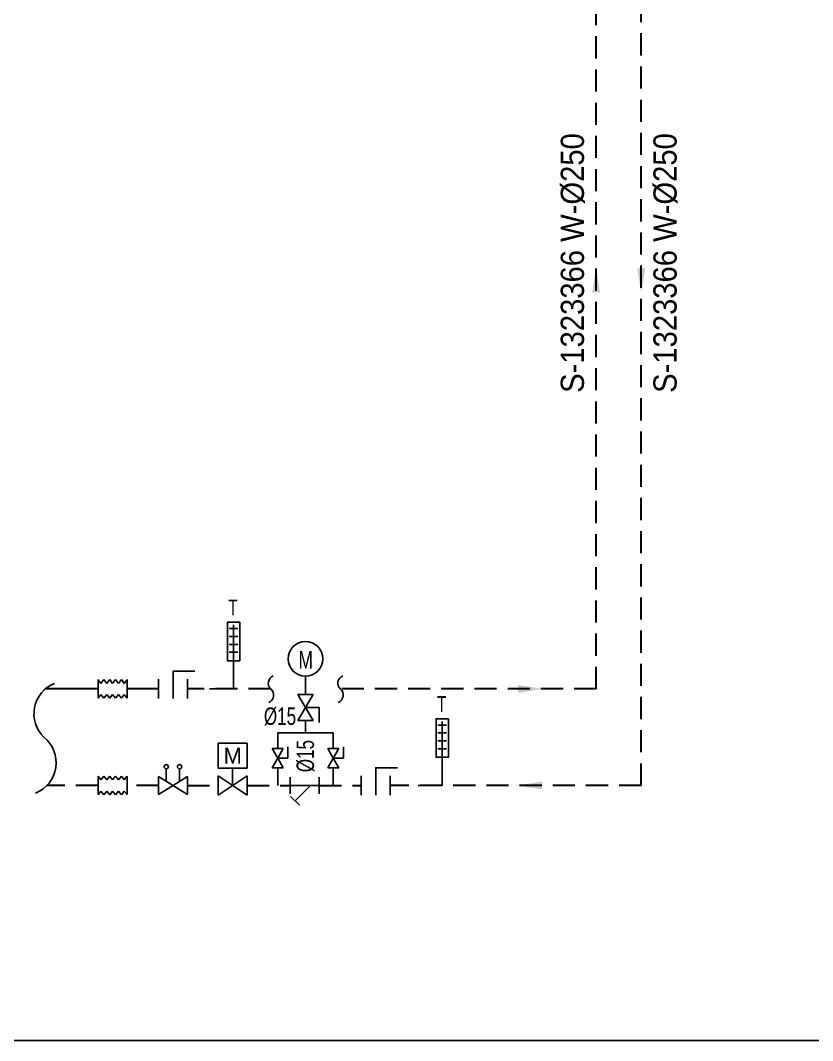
# Model space of a CAD drawing. Header units: centimetres. Extents: x 138114 to 163114, y -131897 to -111897.
# Drawn here: x 143687 to 144369, y -126674 to -125796 of the extents above; entities that cross this region are included whole.
import ezdxf

# ---------------------------------------------------------------- set-up
doc = ezdxf.new("R2010")
doc.units = ezdxf.units.CM
doc.header["$LTSCALE"] = 1.5
doc.linetypes.add('DASHED2', pattern=[9.525, 6.35, -3.175])
for name, color, linetype in [('T-TEXT', 85, 'Continuous'), ('T-VANA', 135, 'Continuous'), ('T-VANA-TEXT', 63, 'Continuous'), ('T-WSHPTEXT', 53, 'Continuous')]:
    doc.layers.add(name, color=color, linetype=linetype)
doc.layers.add('T-WSHP-BORUSU', color=30, linetype='Continuous', lineweight=30)
doc.styles.add('ARIAL', font='arial.ttf', dxfattribs={"width": 0.85})
doc.styles.add('ROMANS', font='arial.ttf', dxfattribs={"width": 0.7})
doc.styles.get("Standard").update_dxf_attribs({"font": 'arial.ttf'})

# ---------------------------------------------------------------- blocks, each defined once
blk = doc.blocks.new('A$C2E7A051A')
for p, q in [((-5, -3.09), (-3, -1.53)), ((-5, -3.09), (-3, -4.66)), ((-5, -6.23), (-3, -4.66)), ((-4.95, 0), (-3, -1.53)), ((5, 0), (-4.95, 0)), ((4.95, 0), (3, -1.53)), ((5, -3.09), (3, -1.53)), ((5, -3.09), (3, -4.66)), ((5, -6.23), (3, -4.66)), ((-5, -6.23), (-3, -7.79)), ((-5, -9.36), (-3, -7.79)), ((-5, -9.36), (-3, -10.93)), ((-5, -12.49), (-3, -10.93)), ((5, -6.23), (3, -7.79)), ((5, -9.36), (3, -7.79)), ((5, -9.36), (3, -10.93)), ((5, -12.49), (3, -10.93)), ((-5, -12.49), (-3, -14.06)), ((-4.93, -15.57), (-3, -14.06)), ((5, -15.57), (-4.93, -15.57)), ((5, -12.49), (3, -14.06)), ((4.93, -15.57), (3, -14.06))]:
    blk.add_line(p, q)
blk = doc.blocks.new('trmmtr')
at = {"layer": 'T-VANA'}
for p, q in [((25.9, 69), (25.9, 0)), ((30.5, 65), (21, 65)), ((30.5, 56.5), (21, 56.5)), ((30.5, 48), (21, 48)), ((30.5, 39.5), (21, 39.5)), ((25.9, 0), (0, 0))]:
    blk.add_line(p, q, dxfattribs=at)
blk.add_lwpolyline([(32.5, 71.8), (19.2, 71.8), (19.2, 30.3), (32.5, 30.3)], close=True, dxfattribs=at)
at = {"layer": 'T-VANA', "style": 'ROMANS', "width": 0.7}
blk.add_text('T', height=17, dxfattribs=at).set_placement((20.1, 79.2))
blk = doc.blocks.new('KELEBEK')
for p, q in [((6.67, 10), (-6.67, 10)), ((6.67, -10), (-6.67, -10))]:
    blk.add_line(p, q)
blk.add_lwpolyline([(-6.67, 0), (12.2, 0), (12.2, -15)])
blk = doc.blocks.new('UITNRXDTFYESER')
for p, q in [((12.5, 36.37), (-12.5, 36.37)), ((-12.5, 14.99), (-12.5, 36.37)), ((12.5, 14.99), (12.5, 36.37)), ((-12.5, 14.99), (12.5, 14.99)), ((0, 0), (0, 14.99)), ((-12.5, -8.33), (-12.5, 8.33)), ((12.5, 8.33), (-12.5, -8.33)), ((-12.5, 8.33), (12.5, -8.33)), ((12.5, -8.33), (12.5, 8.33))]:
    blk.add_line(p, q)
at = {"text_generation_flag": 4}
blk.add_text('M', height=13.61, rotation=180, dxfattribs=at).set_placement((8.06, 18.83))
blk = doc.blocks.new('A$C031019F5')
for p, q in [((30, 9.2), (0, -9.2)), ((0, 9.2), (30, -9.2)), ((0, -9.2), (0, 9.2)), ((30, -9.2), (30, 9.2)), ((8.1, -4.2), (8.1, -17.2)), ((21.9, -4.2), (21.9, -17.2))]:
    blk.add_line(p, q)
for centre in [(8.1, -19.4), (21.9, -19.4)]:
    blk.add_circle(centre, 2.25)
blk = doc.blocks.new('GTNZSDFGSDF')
for p, q in [((7.22, 25), (-7.22, 25)), ((0, 0), (0, 25)), ((0, 17.42), (13.25, 4.17)), ((7.22, 0), (-7.22, 0)), ((17.1, 8.01), (9.41, 0.32))]:
    blk.add_line(p, q)
blk = doc.blocks.new('VANA')
at = {"layer": 'T-VANA'}
for p, q in [((0, 13.2), (14.5, 13.2)), ((0, 0), (0, 13.2)), ((-12.5, 7.2), (-12.5, -7.2)), ((0, 0), (-12.5, 7.2)), ((-12.5, -7.2), (0, 0)), ((0, 0), (12.5, 7.2)), ((12.5, -7.2), (0, 0)), ((12.5, 7.2), (12.5, -7.2))]:
    blk.add_line(p, q, dxfattribs=at)
blk = doc.blocks.new('gfdbfcg vf')
for p, q in [((0, 33.05), (0, 48.62)), ((-6.5, 33.05), (0, 21.79)), ((6.5, 33.05), (-6.5, 33.05)), ((0, 21.79), (6.5, 33.05)), ((-6.5, 10.54), (0, 21.79)), ((0, 21.79), (6.5, 10.54)), ((0, 21.79), (11.91, 21.79)), ((11.91, 21.79), (11.91, 8.78)), ((6.5, 10.54), (-6.5, 10.54)), ((0, 0), (0, 10.54))]:
    blk.add_line(p, q)
blk.add_circle((0, 63.64), 15.02)
at = {"style": 'ROMANS', "text_generation_flag": 4, "width": 0.7}
blk.add_text('M', height=15.31, rotation=180, dxfattribs=at).set_placement((6.46, 55.14))
blk = doc.blocks.new('Kesme')
blk.add_lwpolyline([(-21.54, -0.22, 0.576786), (-4.81, -2.72, -0.54493), (11.29, -5.93)], format="xyb")

msp = doc.modelspace()

# ---------------------------------------------------------------- linework, layer by layer
msp.add_line((142191.88, -126674.3), (156563.12, -126674.3))
at = {"layer": 'T-TEXT', "linetype": 'Continuous'}
for points in [[(144186.24, -126030.22), (144179.29, -126030.22), (144182.77, -126009.36)], [(144225.07, -126009.36), (144218.11, -126009.36), (144221.59, -126030.22)], [(144115.55, -126368, 54498916.97), (144115.55, -126374.95, 54498916.97), (144136.4, -126371.47, 54498916.97)], [(144136.4, -126451.12, 54498916.97), (144136.4, -126458.07, 54498916.97), (144115.55, -126454.6, 54498916.97)]]:
    msp.add_solid(points, dxfattribs=at)
at = {"layer": 'T-VANA'}
for p, q in [((143908.52, -126422.63, 5407244489.5), (143908.52, -126409.2, 5407244489.5)), ((143908.52, -126409.2, 5407244489.5), (143956.38, -126409.2, 5407244489.5)), ((143956.38, -126422.63, 5407244489.5), (143956.38, -126409.2, 5407244489.5)), ((143908.52, -126439.3, 5407244489.5), (143908.52, -126454.6, 5407244489.5)), ((143956.38, -126439.3, 5407244489.5), (143956.38, -126454.6, 5407244489.5))]:
    msp.add_line(p, q, dxfattribs=at)
at = {"layer": 'T-WSHP-BORUSU', "linetype": 'DASHED2', "ltscale": 2}
for p, q in [((144221.59, -126454.6), (144221.59, -125605.83)), ((144182.77, -126371.47), (144182.77, -125644.65)), ((143902.5, -126371.47), (143830.88, -126371.47)), ((144182.77, -126371.47), (143962.4, -126371.47)), ((143753.87, -126454.6), (143709.88, -126454.6)), ((143805.88, -126454.6), (143778.87, -126454.6)), ((143830.84, -126454.6), (143857.18, -126454.6)), ((143882.18, -126454.6), (143919.34, -126454.6)), ((143944.34, -126454.6), (143980.47, -126454.6)), ((144221.59, -126454.6), (144005.47, -126454.6))]:
    msp.add_line(p, q, dxfattribs=at)
at = {"layer": 'T-WSHP-BORUSU'}
for p, q in [((143753.87, -126371.47), (143708.47, -126371.47)), ((143805.88, -126371.47), (143778.87, -126371.47))]:
    msp.add_line(p, q, dxfattribs=at)

# ---------------------------------------------------------------- block references
at = {"layer": 'T-TEXT', "rotation": 90.00000000000001}
for p, xscale, yscale, zscale in [((143900.6, -126368.11, 471569911.16), 0.7, 0.7, 0.7), ((143960.49, -126368.11, 471569911.16), 0.7, 0.7, 0.7), ((143699.36, -126399.18, 54498916.97), 2.88, 2.88, 2.88)]:
    msp.add_blockref('Kesme', p, dxfattribs=dict(at, xscale=xscale, yscale=yscale, zscale=zscale))
at = {"layer": 'T-VANA'}
for name, p, xscale, yscale, zscale in [('trmmtr', (143849.88, -126371.47, -1084084984.41), 0.8000000000029104, 0.8000000000029104, 0.8000000000029104), ('gfdbfcg vf', (143932.45, -126409.2, 5407244489.5), 0.9996826404316091, 0.9996826404316091, 0.9996826404316091), ('trmmtr', (144029.54, -126454.6, 54498916.97), 0.8000000000029104, 0.8000000000029104, 0.8000000000029104)]:
    msp.add_blockref(name, p, dxfattribs=dict(at, xscale=xscale, yscale=yscale, zscale=zscale))
for name, p, xscale, yscale, zscale, rotation in [('A$C2E7A051A', (143753.87, -126371.47, -1084084984.41), 1.60515087172098, 1.60515087172098, 1.60515087172098, 89.99999949846142), ('KELEBEK', (143818.38, -126371.47, -1084084984.41), 1.25, 1.25, 1.25, 89.99999949846142), ('VANA', (143908.52, -126430.96, 5407244489.5), -0.666666666669092, 0.666666666669092, 0.666666666669092, 270), ('VANA', (143956.38, -126430.96, 5407244489.5), -0.666666666669092, 0.666666666669092, 0.666666666669092, 270), ('A$C031019F5', (143830.84, -126454.6, 54498916.97), 0.8320742430223618, 0.8320742430223618, 0.8320742430223618, 180), ('KELEBEK', (143992.96, -126454.6, 5407244489.5), 1.25, 1.25, 1.25, 90.00000000000001), ('A$C2E7A051A', (143753.87, -126454.6, -1084084984.41), 1.60515087172098, 1.60515087172098, 1.60515087172098, 89.99999949846142)]:
    msp.add_blockref(name, p, dxfattribs=dict(at, xscale=xscale, yscale=yscale, zscale=zscale, rotation=rotation))
msp.add_blockref('UITNRXDTFYESER', (143869.68, -126454.6, 2730871703.23), dxfattribs=at)
at = {"layer": 'T-VANA', "rotation": 270}
msp.add_blockref('GTNZSDFGSDF', (143919.34, -126454.6, 5407244489.5), dxfattribs=at)

# ---------------------------------------------------------------- texts
at = {"layer": 'T-VANA-TEXT', "style": 'ARIAL', "width": 0.7}
msp.add_text('%%C15', height=15, dxfattribs=at).set_placement((143896.63, -126402.42, 6659707057.6))
msp.add_text('%%C15', height=15, rotation=90, dxfattribs=at).set_placement((143939.77, -126443.17, 6659707057.6))
at = {"layer": 'T-WSHPTEXT', "style": 'ARIAL', "width": 0.9}
for p in [(144172.25, -126116.52, 4443094637.56), (144252.04, -126116.52, 4443094637.56)]:
    msp.add_text('S-1323366 W-%%C250', height=20, rotation=90, dxfattribs=at).set_placement(p)

doc.saveas('drawing.dxf')
